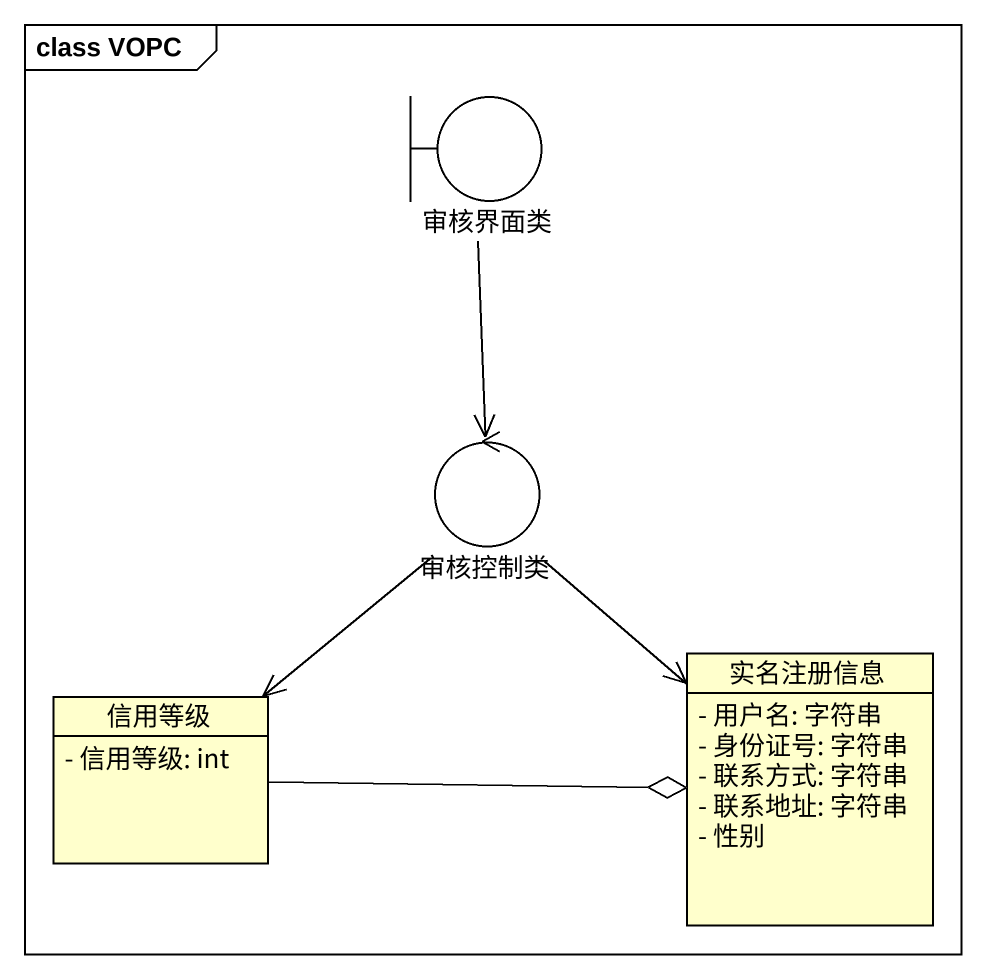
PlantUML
@startuml
mainframe class VOPC
allowmixing
hide circle
hide empty members
skinparam classAttributeIconSize 0
boundary 审核界面类
control 审核控制类
class 信用等级 {
  - 信用等级: int
}
class 实名注册信息 {
  - 用户名: 字符串
  - 身份证号: 字符串
  - 联系方式: 字符串
  - 联系地址: 字符串
  - 性别
}
审核界面类 --> 审核控制类
审核控制类 --> 信用等级
审核控制类 --> 实名注册信息
信用等级 -right-o 实名注册信息
@enduml
